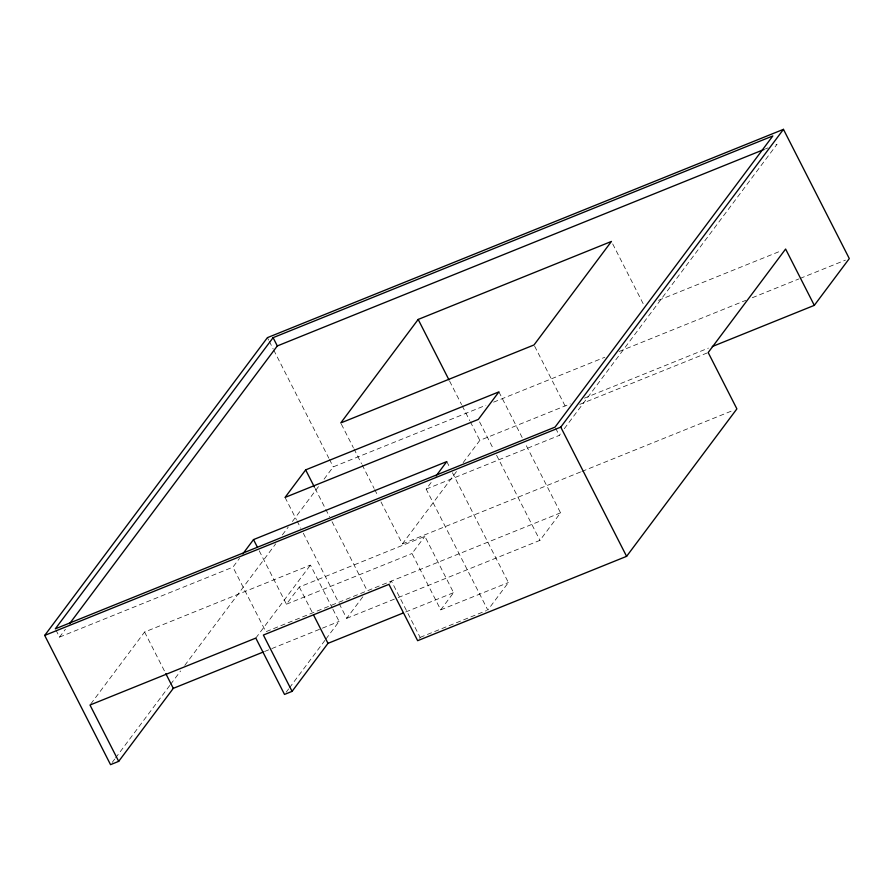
<?xml version="1.0" encoding="UTF-8"?>
<svg xmlns="http://www.w3.org/2000/svg" width="894" height="894" viewBox="0 0 894 894"><rect width="100%" height="100%" fill="white"/><g stroke="black" fill="none" stroke-linecap="round" stroke-linejoin="round"><path stroke-width="0.67" stroke-dasharray="4.47 3.35" d="M55.92 630.013L59.54 637.109L65.385 629.309M90.819 703.924L144.593 632.024L310.419 565.086L332.255 607.954M59.54 637.109L232.932 567.131L239.525 558.314M112.208 762.414L114.711 759.073M115.549 757.956L169.771 685.463M170.598 684.346L180.61 670.969M184.779 665.393L275.698 543.831M282.37 534.903L288.214 527.102M292.383 521.526L319.069 485.833M324.075 479.139L333.25 466.88L485.867 405.273M255.807 638.092L310.419 565.086M259.215 550.782L286.438 604.21L299.3 587.023L424.873 536.333L453.571 592.666L440.72 609.853L412.011 553.52L424.873 536.333M452.431 472.702L508.395 582.53L487.811 610.066L426.181 489.119L431.947 481.408M286.169 692.213L288.65 688.894M289.477 687.788L325.047 640.227M325.874 639.121L339.117 621.419L332.881 609.172M339.139 603.551L346.682 618.357L363.154 596.343M381 501.936L402.378 543.898L456.499 471.551M463.159 462.645L479.81 440.384L570.216 403.887M389.784 583.257L391.427 581.055L420.124 637.377L417.654 640.685M426.181 489.119L559.286 435.4L560.951 433.165M564.293 428.707L777.054 144.225L774.472 145.275M398.221 597.561L539.942 540.356L560.538 512.832L525.326 443.715M765.409 148.929L767.991 147.89M658.487 300.339L781.758 250.588M493.633 402.144L604.858 357.242M619.084 351.498L745.831 300.339M752.301 297.736L798.856 278.939M800.152 278.414L845.422 260.143M584.419 398.154L708.406 348.112M579.781 404.379L708.182 352.549M402.378 543.898L580.608 471.954M581.905 471.44L733.013 410.447M286.438 604.21L412.011 553.52M560.538 512.832L265.853 631.734L232.932 567.131M264.557 651.514L321.125 628.683M322.41 628.158L339.117 621.419M346.682 618.357L396.936 598.086M405.675 611.999L453.571 592.666M440.72 609.853L508.395 582.53M420.124 637.377L486.537 610.58M612.703 243.917L643.725 304.798M534.646 346.19L566.304 408.323M555.666 428.293L559.286 435.4M498.908 391.885L522.174 437.546M479.575 421.879L493.41 449.034M496.561 455.202L539.942 540.356M449.626 381.146L461.572 404.591M462.198 405.82L469.741 420.638M470.378 421.867L479.81 440.384M446.776 461.595L449.291 466.523M341.385 424.192L353.331 447.637M353.968 448.877L361.511 463.684M362.137 464.914L374.083 488.359M374.709 489.599L377.86 495.768M267.407 337.653L268.681 340.133M269.306 341.374L273.106 348.839M273.743 350.079L328.824 458.175M329.45 459.415L333.25 466.88M315.09 488.403L325.148 508.15M325.774 509.379L329.551 516.788M332.065 521.727L367.278 590.833M285.063 497.422L296.383 519.637M297.009 520.867L300.786 528.276M303.301 533.215L338.513 602.321M299.3 587.023L313.023 613.954M144.593 632.024L165.189 672.433"/><path stroke-width="1.34" d="M263.272 652.028L173.302 688.346L118.69 761.353L110.543 764.649L44.7 635.422L267.407 337.653L783.457 129.351L849.3 258.578L814.311 305.357L712.283 346.548M273.095 337.664L55.316 628.828L555.062 427.108L772.841 135.944L273.095 337.664L277.308 345.944L69.553 623.721M242.81 553.911L253.516 539.596L446.776 461.595L436.071 475.91M305.659 469.886L285.063 497.422L478.324 419.42L498.908 391.885L305.659 469.886L314.453 487.174M418.18 319.437L340.759 422.951L534.02 344.95L611.44 241.436L418.18 319.437L448.989 379.905M118.69 761.353L89.992 705.031L255.807 638.092L284.515 694.426L292.081 691.364L327.997 643.345L403.082 613.038M44.7 635.422L560.75 427.12L783.457 129.351M292.081 691.364L263.384 635.042L388.957 584.352L417.654 640.685L626.593 556.347L736.891 408.882L708.182 352.549L785.614 249.035L814.311 305.357M277.308 345.944L764.113 149.454M560.75 427.12L626.593 556.347M313.649 615.184L327.997 643.345M253.516 539.596L257.316 547.05M165.815 673.651L173.302 688.346"/></g></svg>
